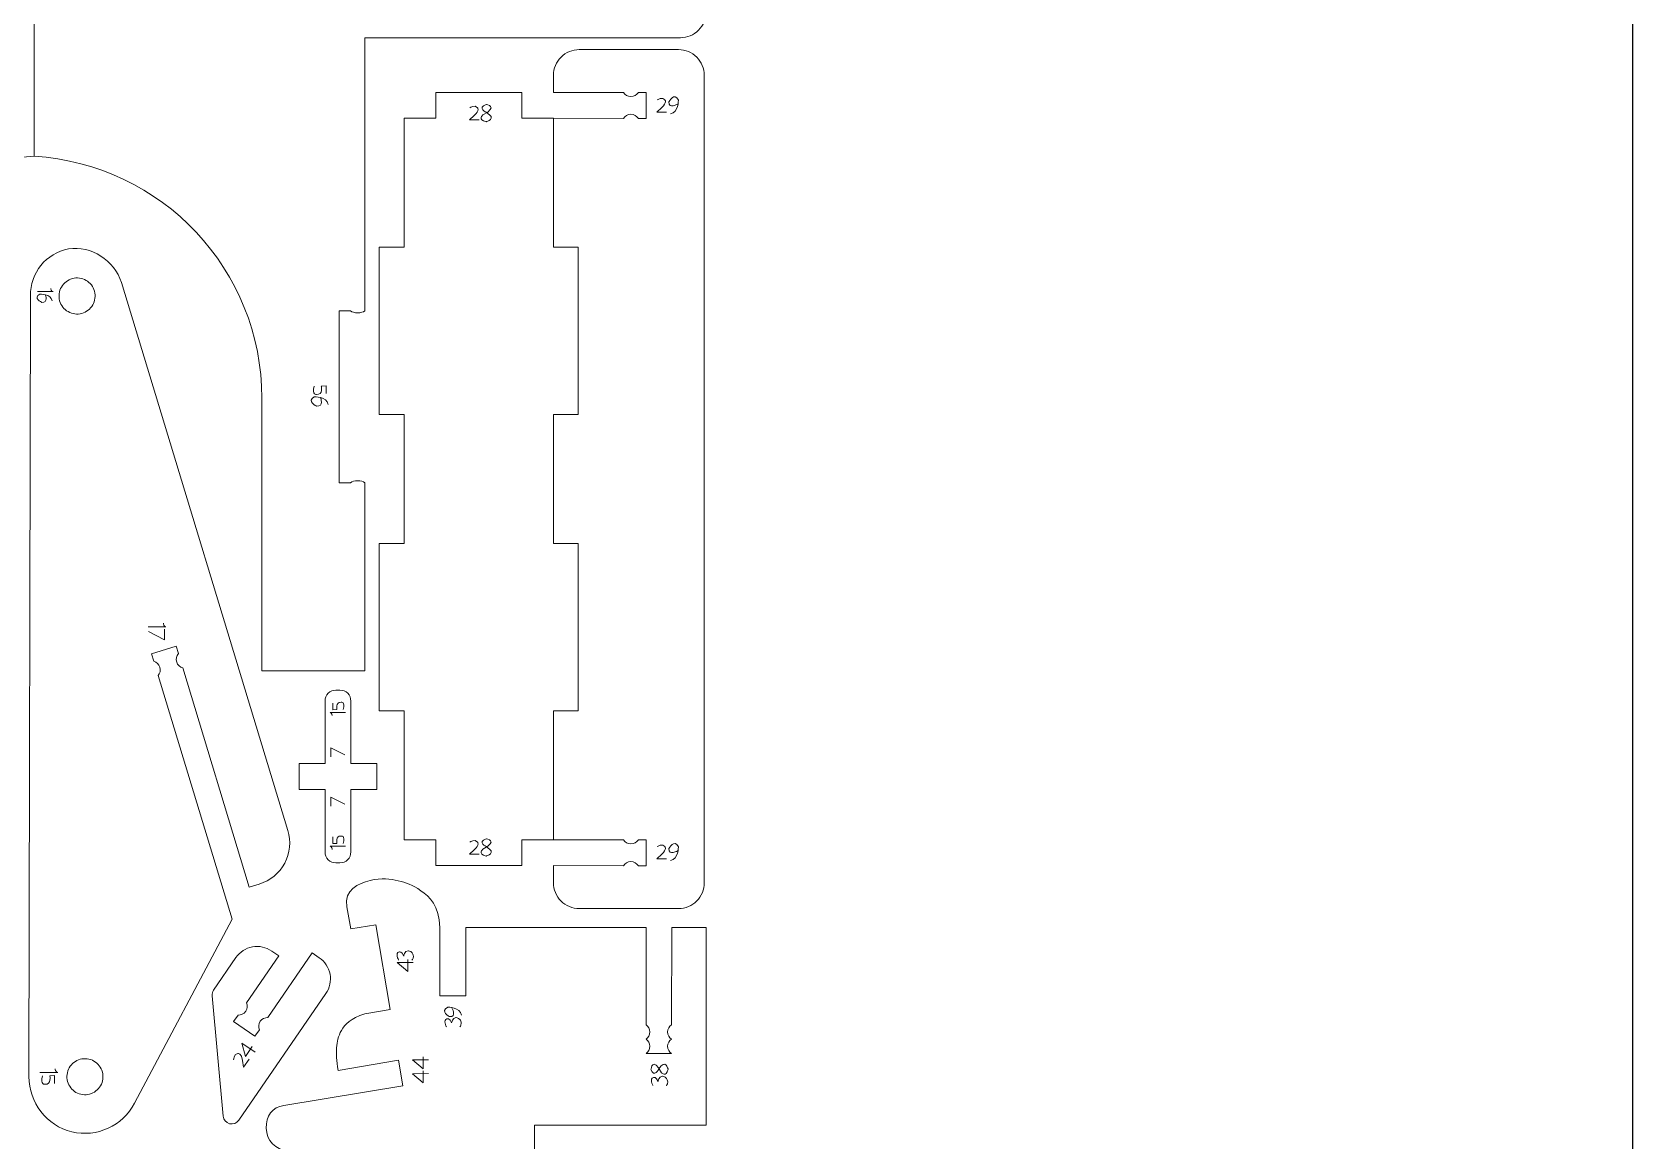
# Model space of a CAD drawing. Header units: centimetres. Extents: x -25 to 25, y -32.5 to 32.5.
# Drawn here: x 6.17 to 25, y 2.21 to 15.24 of the extents above; entities that cross this region are included whole.
import ezdxf

# ---------------------------------------------------------------- set-up
doc = ezdxf.new("R2010")
doc.units = ezdxf.units.CM
doc.header["$MEASUREMENT"] = 0
doc.layers.add('Capa 1', color=7, linetype='Continuous')

msp = doc.modelspace()

# ---------------------------------------------------------------- linework, layer by layer
at = {"layer": 'Capa 1', "color": 254}
msp.add_lwpolyline([(-25, -32.5), (25, -32.5), (25, 32.5), (-25, 32.5), (-25, -32.5)], close=True, dxfattribs=at)
at = {"layer": 'Capa 1', "color": 250, "lineweight": 9}
for points, knots in [([(2.30968, 11.96596), (2.30968, 11.96596), (2.30968, 15.17794), (2.30968, 15.17794), (2.30968, 15.17794), (2.30968, 15.17794), (-1.4002, 15.17794), (-1.4002, 15.17794), (-1.4002, 15.17794), (-1.48051, 15.17788), (-1.55755, 15.20974), (-1.61438, 15.26651), (-1.61438, 15.26651), (-1.67121, 15.32326), (-1.70314, 15.40062), (-1.70319, 15.48095), (-1.70319, 15.48095), (-1.70319, 15.48095), (-1.70319, 18.29805), (-1.70319, 18.29805), (-1.70319, 18.29805), (-1.70322, 18.41443), (-1.63644, 18.5206), (-1.53158, 18.5711), (-1.53158, 18.5711), (-1.53158, 18.5711), (2.24739, 20.38934), (2.24739, 20.38934), (2.24739, 20.38934), (2.28838, 20.40906), (2.33329, 20.4193), (2.37877, 20.4193), (2.37877, 20.4193), (2.37877, 20.4193), (6.1981, 20.4193), (6.1981, 20.4193)], [0, 0, 0, 0, 0.1, 0.1, 0.1, 0.1, 0.2, 0.2, 0.2, 0.2, 0.3, 0.3, 0.3, 0.3, 0.4, 0.4, 0.4, 0.4, 0.5, 0.5, 0.5, 0.5, 0.6, 0.6, 0.6, 0.6, 0.7, 0.7, 0.7, 0.7, 0.8, 0.8, 0.8, 0.8, 1, 1, 1, 1]), ([(10.08652, 11.96596), (10.08652, 11.96596), (10.08652, 15.17794), (10.08652, 15.17794), (10.08652, 15.17794), (10.08652, 15.17794), (13.7964, 15.17794), (13.7964, 15.17794), (13.7964, 15.17794), (13.87671, 15.17788), (13.95375, 15.20974), (14.01058, 15.26651), (14.01058, 15.26651), (14.06741, 15.32326), (14.09934, 15.40062), (14.09939, 15.48095), (14.09939, 15.48095), (14.09939, 15.48095), (14.09939, 18.29805), (14.09939, 18.29805), (14.09939, 18.29805), (14.09942, 18.41443), (14.03264, 18.5206), (13.92778, 18.5711), (13.92778, 18.5711), (13.92778, 18.5711), (10.14881, 20.38934), (10.14881, 20.38934), (10.14881, 20.38934), (10.10782, 20.40906), (10.06291, 20.4193), (10.01743, 20.4193), (10.01743, 20.4193), (10.01743, 20.4193), (6.1981, 20.4193), (6.1981, 20.4193), (6.1981, 20.4193), (6.1981, 20.4193), (6.1981, 13.78394), (6.1981, 13.78394), (6.1981, 13.78394), (7.70282, 13.69111), (8.87538, 12.44644), (8.87454, 10.93888), (8.87454, 10.93888), (8.87454, 10.93888), (8.87454, 7.73401), (8.87454, 7.73401), (8.87454, 7.73401), (8.87454, 7.73401), (10.08652, 7.73401), (10.08652, 7.73401), (10.08652, 7.73401), (10.08652, 7.73401), (10.08652, 9.94601), (10.08652, 9.94601)], [0, 0, 0, 0, 0.06666667, 0.06666667, 0.06666667, 0.06666667, 0.13333333, 0.13333333, 0.13333333, 0.13333333, 0.2, 0.2, 0.2, 0.2, 0.26666667, 0.26666667, 0.26666667, 0.26666667, 0.33333333, 0.33333333, 0.33333333, 0.33333333, 0.4, 0.4, 0.4, 0.4, 0.46666667, 0.46666667, 0.46666667, 0.46666667, 0.53333333, 0.53333333, 0.53333333, 0.53333333, 0.6, 0.6, 0.6, 0.6, 0.66666667, 0.66666667, 0.66666667, 0.66666667, 0.73333333, 0.73333333, 0.73333333, 0.73333333, 0.8, 0.8, 0.8, 0.8, 0.86666667, 0.86666667, 0.86666667, 0.86666667, 1, 1, 1, 1]), ([(13.12601, 5.44233), (13.12601, 5.44233), (12.30415, 5.4437), (12.30415, 5.4437), (12.30415, 5.4437), (12.30415, 5.4437), (12.30415, 5.24171), (12.30415, 5.24171), (12.30415, 5.24171), (12.3042, 5.1613), (12.33619, 5.0842), (12.39309, 5.02737), (12.39309, 5.02737), (12.44997, 4.97054), (12.52673, 4.93867), (12.60714, 4.93872), (12.60714, 4.93872), (12.60714, 4.93872), (13.77492, 4.93872), (13.77492, 4.93872), (13.77492, 4.93872), (13.85533, 4.93874), (13.93243, 4.97075), (13.98926, 5.02763), (13.98926, 5.02763), (14.04606, 5.08454), (14.07796, 5.1613), (14.07791, 5.24171), (14.07791, 5.24171), (14.07791, 5.24171), (14.07791, 14.73554), (14.07791, 14.73554), (14.07791, 14.73554), (14.07786, 14.81594), (14.04587, 14.89304), (13.98897, 14.94987), (13.98897, 14.94987), (13.93209, 15.0067), (13.85533, 15.03858), (13.77492, 15.03852), (13.77492, 15.03852), (13.77492, 15.03852), (12.60714, 15.03852), (12.60714, 15.03852), (12.60714, 15.03852), (12.52673, 15.03847), (12.44963, 15.00649), (12.39283, 14.94961), (12.39283, 14.94961), (12.336, 14.8927), (12.3041, 14.81594), (12.30415, 14.73554), (12.30415, 14.73554), (12.30415, 14.73554), (12.30415, 14.53354), (12.30415, 14.53354), (12.30415, 14.53354), (12.30415, 14.53354), (13.12601, 14.53354), (13.12601, 14.53354)], [0, 0, 0, 0, 0.0625, 0.0625, 0.0625, 0.0625, 0.125, 0.125, 0.125, 0.125, 0.1875, 0.1875, 0.1875, 0.1875, 0.25, 0.25, 0.25, 0.25, 0.3125, 0.3125, 0.3125, 0.3125, 0.375, 0.375, 0.375, 0.375, 0.4375, 0.4375, 0.4375, 0.4375, 0.5, 0.5, 0.5, 0.5, 0.5625, 0.5625, 0.5625, 0.5625, 0.625, 0.625, 0.625, 0.625, 0.6875, 0.6875, 0.6875, 0.6875, 0.75, 0.75, 0.75, 0.75, 0.8125, 0.8125, 0.8125, 0.8125, 0.875, 0.875, 0.875, 0.875, 1, 1, 1, 1]), ([(11.93021, 5.74669), (11.93021, 5.74669), (12.30415, 5.74669), (12.30415, 5.74669), (12.30415, 5.74669), (12.30415, 5.74669), (12.30415, 7.26168), (12.30415, 7.26168), (12.30415, 7.26168), (12.30415, 7.26168), (12.59498, 7.26168), (12.59498, 7.26168), (12.59498, 7.26168), (12.59498, 7.26168), (12.59498, 9.23112), (12.59498, 9.23112), (12.59498, 9.23112), (12.59498, 9.23112), (12.30415, 9.23115), (12.30415, 9.23115), (12.30415, 9.23115), (12.30415, 9.23115), (12.30415, 10.74612), (12.30415, 10.74612), (12.30415, 10.74612), (12.30415, 10.74612), (12.59498, 10.74612), (12.59498, 10.74612), (12.59498, 10.74612), (12.59498, 10.74612), (12.59498, 12.71556), (12.59498, 12.71556), (12.59498, 12.71556), (12.59498, 12.71556), (12.30415, 12.71556), (12.30415, 12.71556), (12.30415, 12.71556), (12.30415, 12.71556), (12.30415, 14.23056), (12.30415, 14.23056), (12.30415, 14.23056), (12.30415, 14.23056), (11.93021, 14.23056), (11.93021, 14.23056), (11.93021, 14.23056), (11.93021, 14.23056), (11.93021, 14.53354), (11.93021, 14.53354), (11.93021, 14.53354), (11.93021, 14.53354), (10.92025, 14.53354), (10.92025, 14.53354), (10.92025, 14.53354), (10.92025, 14.53354), (10.92025, 14.23056), (10.92025, 14.23056), (10.92025, 14.23056), (10.92025, 14.23056), (10.54631, 14.23056), (10.54631, 14.23056), (10.54631, 14.23056), (10.54631, 14.23056), (10.54631, 12.71556), (10.54631, 12.71556), (10.54631, 12.71556), (10.54631, 12.71556), (10.25548, 12.71556), (10.25548, 12.71556), (10.25548, 12.71556), (10.25548, 12.71556), (10.25548, 10.74612), (10.25548, 10.74612), (10.25548, 10.74612), (10.25548, 10.74612), (10.54631, 10.74609), (10.54631, 10.74609), (10.54631, 10.74609), (10.54631, 10.74609), (10.54631, 9.23112), (10.54631, 9.23112), (10.54631, 9.23112), (10.54631, 9.23112), (10.25548, 9.23112), (10.25548, 9.23112), (10.25548, 9.23112), (10.25548, 9.23112), (10.25548, 7.26168), (10.25548, 7.26168), (10.25548, 7.26168), (10.25548, 7.26168), (10.54631, 7.26168), (10.54631, 7.26168), (10.54631, 7.26168), (10.54631, 7.26168), (10.54631, 5.74669), (10.54631, 5.74669), (10.54631, 5.74669), (10.54631, 5.74669), (10.92025, 5.74669), (10.92025, 5.74669), (10.92025, 5.74669), (10.92025, 5.74669), (10.92025, 5.4437), (10.92025, 5.4437), (10.92025, 5.4437), (10.92025, 5.4437), (11.93021, 5.4437), (11.93021, 5.4437), (11.93021, 5.4437), (11.93021, 5.4437), (11.93021, 5.74669), (11.93021, 5.74669)], [0, 0, 0, 0, 0.03448276, 0.03448276, 0.03448276, 0.03448276, 0.06896552, 0.06896552, 0.06896552, 0.06896552, 0.10344828, 0.10344828, 0.10344828, 0.10344828, 0.13793103, 0.13793103, 0.13793103, 0.13793103, 0.17241379, 0.17241379, 0.17241379, 0.17241379, 0.20689655, 0.20689655, 0.20689655, 0.20689655, 0.24137931, 0.24137931, 0.24137931, 0.24137931, 0.27586207, 0.27586207, 0.27586207, 0.27586207, 0.31034483, 0.31034483, 0.31034483, 0.31034483, 0.34482759, 0.34482759, 0.34482759, 0.34482759, 0.37931034, 0.37931034, 0.37931034, 0.37931034, 0.4137931, 0.4137931, 0.4137931, 0.4137931, 0.44827586, 0.44827586, 0.44827586, 0.44827586, 0.48275862, 0.48275862, 0.48275862, 0.48275862, 0.51724138, 0.51724138, 0.51724138, 0.51724138, 0.55172414, 0.55172414, 0.55172414, 0.55172414, 0.5862069, 0.5862069, 0.5862069, 0.5862069, 0.62068966, 0.62068966, 0.62068966, 0.62068966, 0.65517241, 0.65517241, 0.65517241, 0.65517241, 0.68965517, 0.68965517, 0.68965517, 0.68965517, 0.72413793, 0.72413793, 0.72413793, 0.72413793, 0.75862069, 0.75862069, 0.75862069, 0.75862069, 0.79310345, 0.79310345, 0.79310345, 0.79310345, 0.82758621, 0.82758621, 0.82758621, 0.82758621, 0.86206897, 0.86206897, 0.86206897, 0.86206897, 0.89655172, 0.89655172, 0.89655172, 0.89655172, 0.93103448, 0.93103448, 0.93103448, 0.93103448, 1, 1, 1, 1]), ([(13.30227, 14.53354), (13.28366, 14.50455), (13.25114, 14.48534), (13.21414, 14.48534), (13.21414, 14.48534), (13.17714, 14.48534), (13.14462, 14.50455), (13.12602, 14.53354)], [0, 0, 0, 0, 0.33333333, 0.33333333, 0.33333333, 0.33333333, 1, 1, 1, 1]), ([(13.30228, 14.22918), (13.30228, 14.22918), (13.3948, 14.22907), (13.3948, 14.22907), (13.3948, 14.22907), (13.3948, 14.22907), (13.3948, 14.53354), (13.3948, 14.53354), (13.3948, 14.53354), (13.3948, 14.53354), (13.30226, 14.53354), (13.30226, 14.53354)], [0, 0, 0, 0, 0.25, 0.25, 0.25, 0.25, 0.5, 0.5, 0.5, 0.5, 1, 1, 1, 1]), ([(13.30227, 14.22918), (13.28366, 14.25817), (13.25114, 14.27738), (13.21414, 14.27738), (13.21414, 14.27738), (13.17714, 14.27738), (13.14462, 14.25817), (13.12602, 14.22918)], [0, 0, 0, 0, 0.33333333, 0.33333333, 0.33333333, 0.33333333, 1, 1, 1, 1]), ([(6.1981, 13.78394), (4.69338, 13.69111), (3.52082, 12.44644), (3.52166, 10.93888), (3.52166, 10.93888), (3.52166, 10.93888), (3.52166, 7.73401), (3.52166, 7.73401), (3.52166, 7.73401), (3.52166, 7.73401), (2.30968, 7.73401), (2.30968, 7.73401), (2.30968, 7.73401), (2.30968, 7.73401), (2.30968, 9.94601), (2.30968, 9.94601)], [0, 0, 0, 0, 0.2, 0.2, 0.2, 0.2, 0.4, 0.4, 0.4, 0.4, 0.6, 0.6, 0.6, 0.6, 1, 1, 1, 1]), ([(7.65437, 7.67749), (7.65437, 7.67749), (8.52389, 4.81393), (8.52389, 4.81393), (8.52389, 4.81393), (8.52389, 4.81393), (7.37719, 2.65196), (7.37719, 2.65196), (7.37719, 2.65196), (7.23817, 2.38301), (6.93368, 2.24349), (6.63919, 2.3138), (6.63919, 2.3138), (6.34471, 2.38413), (6.13613, 2.66009), (6.13362, 2.96283), (6.13362, 2.96283), (6.13362, 2.96283), (6.15442, 12.14225), (6.15442, 12.14225), (6.15442, 12.14225), (6.14648, 12.41172), (6.33696, 12.64644), (6.60226, 12.69416), (6.60226, 12.69416), (6.8676, 12.74189), (7.13794, 12.55522), (7.22441, 12.29988), (7.22441, 12.29988), (7.22441, 12.29988), (9.18082, 5.85685), (9.18082, 5.85685), (9.18082, 5.85685), (9.2198, 5.72873), (9.20631, 5.59036), (9.14329, 5.47219), (9.14329, 5.47219), (9.08027, 5.35402), (8.97226, 5.26555), (8.84414, 5.22655), (8.84414, 5.22655), (8.84414, 5.22655), (8.72328, 5.18986), (8.72328, 5.18986), (8.72328, 5.18986), (8.72328, 5.18986), (7.94514, 7.76742), (7.94514, 7.76742)], [0, 0, 0, 0, 0.07692308, 0.07692308, 0.07692308, 0.07692308, 0.15384615, 0.15384615, 0.15384615, 0.15384615, 0.23076923, 0.23076923, 0.23076923, 0.23076923, 0.30769231, 0.30769231, 0.30769231, 0.30769231, 0.38461538, 0.38461538, 0.38461538, 0.38461538, 0.46153846, 0.46153846, 0.46153846, 0.46153846, 0.53846154, 0.53846154, 0.53846154, 0.53846154, 0.61538462, 0.61538462, 0.61538462, 0.61538462, 0.69230769, 0.69230769, 0.69230769, 0.69230769, 0.76923077, 0.76923077, 0.76923077, 0.76923077, 0.84615385, 0.84615385, 0.84615385, 0.84615385, 1, 1, 1, 1]), ([(6.62589, 12.33933), (6.67845, 12.35931), (6.73679, 12.35763), (6.7881, 12.3346), (6.7881, 12.3346), (6.83939, 12.31158), (6.87953, 12.26888), (6.89953, 12.21633), (6.89953, 12.21633), (6.91952, 12.16378), (6.91782, 12.10544), (6.8948, 12.05414), (6.8948, 12.05414), (6.87178, 12.00283), (6.82908, 11.96269), (6.77652, 11.94269), (6.77652, 11.94269), (6.72397, 11.9227), (6.66564, 11.9244), (6.61434, 11.94742), (6.61434, 11.94742), (6.56304, 11.97043), (6.52288, 12.01314), (6.5029, 12.06569), (6.5029, 12.06569), (6.48289, 12.11824), (6.4846, 12.17658), (6.50761, 12.22789), (6.50761, 12.22789), (6.53064, 12.27918), (6.57335, 12.31932), (6.62589, 12.33933)], [0, 0, 0, 0, 0.11111111, 0.11111111, 0.11111111, 0.11111111, 0.22222222, 0.22222222, 0.22222222, 0.22222222, 0.33333333, 0.33333333, 0.33333333, 0.33333333, 0.44444444, 0.44444444, 0.44444444, 0.44444444, 0.55555556, 0.55555556, 0.55555556, 0.55555556, 0.66666667, 0.66666667, 0.66666667, 0.66666667, 0.77777778, 0.77777778, 0.77777778, 0.77777778, 1, 1, 1, 1]), ([(9.91639, 9.94601), (9.91639, 9.94601), (9.78354, 9.946), (9.78354, 9.946), (9.78354, 9.946), (9.78354, 9.946), (9.78354, 11.96596), (9.78354, 11.96596), (9.78354, 11.96596), (9.78354, 11.96596), (9.91639, 11.96596), (9.91639, 11.96596)], [0, 0, 0, 0, 0.25, 0.25, 0.25, 0.25, 0.5, 0.5, 0.5, 0.5, 1, 1, 1, 1]), ([(9.91639, 11.96596), (9.93435, 11.95197), (9.96574, 11.9427), (10.00146, 11.9427), (10.00146, 11.9427), (10.03717, 11.9427), (10.06856, 11.95197), (10.08652, 11.96596)], [0, 0, 0, 0, 0.33333333, 0.33333333, 0.33333333, 0.33333333, 1, 1, 1, 1]), ([(9.91639, 9.94601), (9.93435, 9.96), (9.96574, 9.96927), (10.00146, 9.96927), (10.00146, 9.96927), (10.03717, 9.96927), (10.06856, 9.96), (10.08652, 9.94601)], [0, 0, 0, 0, 0.33333333, 0.33333333, 0.33333333, 0.33333333, 1, 1, 1, 1]), ([(7.89305, 7.93581), (7.89305, 7.93581), (7.86582, 8.02423), (7.86582, 8.02423), (7.86582, 8.02423), (7.86582, 8.02423), (7.57495, 7.93426), (7.57495, 7.93426), (7.57495, 7.93426), (7.57495, 7.93426), (7.60229, 7.84586), (7.60229, 7.84586)], [0, 0, 0, 0, 0.25, 0.25, 0.25, 0.25, 0.5, 0.5, 0.5, 0.5, 1, 1, 1, 1]), ([(7.89306, 7.9358), (7.87086, 7.90946), (7.86212, 7.87271), (7.87305, 7.83736), (7.87305, 7.83736), (7.88398, 7.80202), (7.91195, 7.77663), (7.94514, 7.76742)], [0, 0, 0, 0, 0.33333333, 0.33333333, 0.33333333, 0.33333333, 1, 1, 1, 1]), ([(7.60229, 7.84587), (7.63548, 7.83665), (7.66344, 7.81126), (7.67438, 7.77591), (7.67438, 7.77591), (7.68531, 7.74057), (7.67657, 7.70382), (7.65437, 7.67749)], [0, 0, 0, 0, 0.33333333, 0.33333333, 0.33333333, 0.33333333, 1, 1, 1, 1]), ([(9.92136, 5.60391), (9.92136, 5.60391), (9.92136, 6.3395), (9.92136, 6.3395), (9.92136, 6.3395), (9.92136, 6.3395), (10.22519, 6.3395), (10.22519, 6.3395), (10.22519, 6.3395), (10.22519, 6.3395), (10.22519, 6.64333), (10.22519, 6.64333), (10.22519, 6.64333), (10.22519, 6.64333), (9.92136, 6.64333), (9.92136, 6.64333), (9.92136, 6.64333), (9.92136, 6.64333), (9.92136, 7.37891), (9.92136, 7.37891), (9.92136, 7.37891), (9.92133, 7.41287), (9.90783, 7.44542), (9.88381, 7.4694), (9.88381, 7.4694), (9.85979, 7.4934), (9.82738, 7.50686), (9.79343, 7.50684), (9.79343, 7.50684), (9.79343, 7.50684), (9.74545, 7.50684), (9.74545, 7.50684), (9.74545, 7.50684), (9.71151, 7.50682), (9.67895, 7.49331), (9.65496, 7.46929), (9.65496, 7.46929), (9.63097, 7.44527), (9.6175, 7.41287), (9.61753, 7.37891), (9.61753, 7.37891), (9.61753, 7.37891), (9.61753, 6.64333), (9.61753, 6.64333), (9.61753, 6.64333), (9.61753, 6.64333), (9.31369, 6.64333), (9.31369, 6.64333), (9.31369, 6.64333), (9.31369, 6.64333), (9.31369, 6.3395), (9.31369, 6.3395), (9.31369, 6.3395), (9.31369, 6.3395), (9.61753, 6.3395), (9.61753, 6.3395), (9.61753, 6.3395), (9.61753, 6.3395), (9.61753, 5.60391), (9.61753, 5.60391), (9.61753, 5.60391), (9.61755, 5.56996), (9.63106, 5.53741), (9.65507, 5.51342), (9.65507, 5.51342), (9.6791, 5.48943), (9.71151, 5.47596), (9.74545, 5.47598), (9.74545, 5.47598), (9.74545, 5.47598), (9.79343, 5.47598), (9.79343, 5.47598), (9.79343, 5.47598), (9.82738, 5.47601), (9.85993, 5.48951), (9.88392, 5.51353), (9.88392, 5.51353), (9.90791, 5.53755), (9.92138, 5.56996), (9.92136, 5.60391)], [0, 0, 0, 0, 0.04761905, 0.04761905, 0.04761905, 0.04761905, 0.0952381, 0.0952381, 0.0952381, 0.0952381, 0.14285714, 0.14285714, 0.14285714, 0.14285714, 0.19047619, 0.19047619, 0.19047619, 0.19047619, 0.23809524, 0.23809524, 0.23809524, 0.23809524, 0.28571429, 0.28571429, 0.28571429, 0.28571429, 0.33333333, 0.33333333, 0.33333333, 0.33333333, 0.38095238, 0.38095238, 0.38095238, 0.38095238, 0.42857143, 0.42857143, 0.42857143, 0.42857143, 0.47619048, 0.47619048, 0.47619048, 0.47619048, 0.52380952, 0.52380952, 0.52380952, 0.52380952, 0.57142857, 0.57142857, 0.57142857, 0.57142857, 0.61904762, 0.61904762, 0.61904762, 0.61904762, 0.66666667, 0.66666667, 0.66666667, 0.66666667, 0.71428571, 0.71428571, 0.71428571, 0.71428571, 0.76190476, 0.76190476, 0.76190476, 0.76190476, 0.80952381, 0.80952381, 0.80952381, 0.80952381, 0.85714286, 0.85714286, 0.85714286, 0.85714286, 0.9047619, 0.9047619, 0.9047619, 0.9047619, 1, 1, 1, 1]), ([(13.30227, 5.74669), (13.28366, 5.7177), (13.25114, 5.69849), (13.21414, 5.69849), (13.21414, 5.69849), (13.17714, 5.69849), (13.14462, 5.7177), (13.12602, 5.74669)], [0, 0, 0, 0, 0.33333333, 0.33333333, 0.33333333, 0.33333333, 1, 1, 1, 1]), ([(13.30228, 5.44233), (13.30228, 5.44233), (13.3948, 5.44222), (13.3948, 5.44222), (13.3948, 5.44222), (13.3948, 5.44222), (13.3948, 5.74669), (13.3948, 5.74669), (13.3948, 5.74669), (13.3948, 5.74669), (13.30226, 5.74669), (13.30226, 5.74669)], [0, 0, 0, 0, 0.25, 0.25, 0.25, 0.25, 0.5, 0.5, 0.5, 0.5, 1, 1, 1, 1]), ([(13.30227, 5.44233), (13.28366, 5.47132), (13.25114, 5.49053), (13.21414, 5.49053), (13.21414, 5.49053), (13.17714, 5.49053), (13.14462, 5.47132), (13.12602, 5.44233)], [0, 0, 0, 0, 0.33333333, 0.33333333, 0.33333333, 0.33333333, 1, 1, 1, 1]), ([(10.62783, 2.09186), (10.62783, 2.09186), (9.1779, 2.09049), (9.1779, 2.09049), (9.1779, 2.09049), (9.03789, 2.09968), (8.92833, 2.21475), (8.92597, 2.35503), (8.92597, 2.35503), (8.9236, 2.49534), (8.9943, 2.6082), (9.13392, 2.62212), (9.13392, 2.62212), (9.13392, 2.62212), (10.53329, 2.85531), (10.53329, 2.85531), (10.53329, 2.85531), (10.53329, 2.85531), (10.48295, 3.15504), (10.48295, 3.15504), (10.48295, 3.15504), (10.48295, 3.15504), (9.77151, 3.03556), (9.77151, 3.03556), (9.77151, 3.03556), (9.77151, 3.03556), (9.76495, 3.07747), (9.76495, 3.07747), (9.76495, 3.07747), (9.76495, 3.07747), (9.75975, 3.11623), (9.75975, 3.11623), (9.75975, 3.11623), (9.75975, 3.11623), (9.75584, 3.15218), (9.75584, 3.15218), (9.75584, 3.15218), (9.75584, 3.15218), (9.75313, 3.18566), (9.75313, 3.18566), (9.75313, 3.18566), (9.75313, 3.18566), (9.75155, 3.21704), (9.75155, 3.21704), (9.75155, 3.21704), (9.75155, 3.21704), (9.751, 3.24663), (9.751, 3.24663), (9.751, 3.24663), (9.751, 3.24663), (9.75145, 3.27481), (9.75145, 3.27481), (9.75145, 3.27481), (9.75145, 3.27481), (9.75282, 3.30194), (9.75282, 3.30194), (9.75282, 3.30194), (9.75282, 3.30194), (9.75502, 3.32828), (9.75502, 3.32828), (9.75502, 3.32828), (9.75502, 3.32828), (9.75828, 3.35406), (9.75828, 3.35406), (9.75828, 3.35406), (9.75828, 3.35406), (9.76277, 3.37943), (9.76277, 3.37943), (9.76277, 3.37943), (9.76277, 3.37943), (9.7687, 3.40456), (9.7687, 3.40456), (9.7687, 3.40456), (9.7687, 3.40456), (9.77629, 3.42959), (9.77629, 3.42959), (9.77629, 3.42959), (9.77629, 3.42959), (9.78577, 3.45467), (9.78577, 3.45467), (9.78577, 3.45467), (9.78577, 3.45467), (9.79733, 3.47998), (9.79733, 3.47998), (9.79733, 3.47998), (9.79733, 3.47998), (9.81114, 3.50566), (9.81114, 3.50566), (9.81114, 3.50566), (9.81114, 3.50566), (9.8276, 3.53182), (9.8276, 3.53182), (9.8276, 3.53182), (9.8276, 3.53182), (9.8474, 3.55816), (9.8474, 3.55816), (9.8474, 3.55816), (9.8474, 3.55816), (9.87141, 3.58439), (9.87141, 3.58439), (9.87141, 3.58439), (9.87141, 3.58439), (9.90053, 3.61018), (9.90053, 3.61018), (9.90053, 3.61018), (9.90053, 3.61018), (9.93558, 3.63515), (9.93558, 3.63515), (9.93558, 3.63515), (9.93558, 3.63515), (9.97744, 3.65905), (9.97744, 3.65905), (9.97744, 3.65905), (9.97744, 3.65905), (10.02697, 3.68147), (10.02697, 3.68147), (10.02697, 3.68147), (10.02697, 3.68147), (10.08503, 3.70214), (10.08503, 3.70214), (10.08503, 3.70214), (10.08503, 3.70214), (10.3839, 3.75193), (10.3839, 3.75193), (10.3839, 3.75193), (10.3839, 3.75193), (10.21654, 4.74834), (10.21654, 4.74834), (10.21654, 4.74834), (10.21654, 4.74834), (9.91901, 4.69837), (9.91901, 4.69837), (9.91901, 4.69837), (9.91901, 4.69837), (9.87558, 4.95897), (9.87558, 4.95897), (9.87558, 4.95897), (9.87558, 4.95897), (9.87085, 5.02777), (9.87085, 5.02777), (9.87085, 5.02777), (9.87085, 5.02777), (9.88283, 5.08633), (9.88283, 5.08633), (9.88283, 5.08633), (9.88283, 5.08633), (9.90867, 5.13546), (9.90867, 5.13546), (9.90867, 5.13546), (9.90867, 5.13546), (9.94556, 5.17601), (9.94556, 5.17601), (9.94556, 5.17601), (9.94556, 5.17601), (9.99065, 5.20878), (9.99065, 5.20878), (9.99065, 5.20878), (9.99065, 5.20878), (10.0411, 5.2346), (10.0411, 5.2346), (10.0411, 5.2346), (10.0411, 5.2346), (10.09406, 5.25432), (10.09406, 5.25432), (10.09406, 5.25432), (10.09406, 5.25432), (10.14666, 5.26873), (10.14666, 5.26873), (10.14666, 5.26873), (10.14666, 5.26873), (10.19664, 5.27861), (10.19664, 5.27861), (10.19664, 5.27861), (10.19664, 5.27861), (10.24364, 5.28454), (10.24364, 5.28454), (10.24364, 5.28454), (10.24364, 5.28454), (10.28799, 5.28698), (10.28799, 5.28698), (10.28799, 5.28698), (10.28799, 5.28698), (10.32988, 5.28646), (10.32988, 5.28646), (10.32988, 5.28646), (10.32988, 5.28646), (10.36958, 5.28347), (10.36958, 5.28347), (10.36958, 5.28347), (10.36958, 5.28347), (10.40735, 5.27848), (10.40735, 5.27848), (10.40735, 5.27848), (10.40735, 5.27848), (10.44343, 5.27202), (10.44343, 5.27202), (10.44343, 5.27202), (10.44343, 5.27202), (10.47804, 5.26456), (10.47804, 5.26456), (10.47804, 5.26456), (10.47804, 5.26456), (10.51147, 5.25647), (10.51147, 5.25647), (10.51147, 5.25647), (10.51147, 5.25647), (10.54408, 5.24744), (10.54408, 5.24744), (10.54408, 5.24744), (10.54408, 5.24744), (10.5763, 5.23704), (10.5763, 5.23704), (10.5763, 5.23704), (10.5763, 5.23704), (10.6085, 5.22483), (10.6085, 5.22483), (10.6085, 5.22483), (10.6085, 5.22483), (10.64106, 5.21033), (10.64106, 5.21033), (10.64106, 5.21033), (10.64106, 5.21033), (10.67444, 5.19313), (10.67444, 5.19313), (10.67444, 5.19313), (10.67444, 5.19313), (10.70899, 5.17278), (10.70899, 5.17278), (10.70899, 5.17278), (10.70899, 5.17278), (10.7451, 5.1488), (10.7451, 5.1488), (10.7451, 5.1488), (10.7451, 5.1488), (10.78289, 5.12068), (10.78289, 5.12068), (10.78289, 5.12068), (10.78289, 5.12068), (10.82102, 5.08738), (10.82102, 5.08738), (10.82102, 5.08738), (10.82102, 5.08738), (10.85797, 5.04778), (10.85797, 5.04778), (10.85797, 5.04778), (10.85797, 5.04778), (10.89208, 5.0008), (10.89208, 5.0008), (10.89208, 5.0008), (10.89208, 5.0008), (10.92178, 4.94529), (10.92178, 4.94529), (10.92178, 4.94529), (10.92178, 4.94529), (10.94549, 4.88014), (10.94549, 4.88014), (10.94549, 4.88014), (10.94549, 4.88014), (10.96156, 4.80422), (10.96156, 4.80422), (10.96156, 4.80422), (10.96156, 4.80422), (10.96847, 4.71643), (10.96847, 4.71643), (10.96847, 4.71643), (10.96847, 4.71643), (10.96847, 3.91106), (10.96847, 3.91106), (10.96847, 3.91106), (10.96847, 3.91106), (11.27275, 3.91106), (11.27275, 3.91106), (11.27275, 3.91106), (11.27275, 3.91106), (11.27146, 4.71643), (11.27146, 4.71643), (11.27146, 4.71643), (11.27146, 4.71643), (13.39243, 4.71643), (13.39243, 4.71643), (13.39243, 4.71643), (13.39243, 4.71643), (13.39243, 3.5719), (13.39243, 3.5719)], [0, 0, 0, 0, 0.01388889, 0.01388889, 0.01388889, 0.01388889, 0.02777778, 0.02777778, 0.02777778, 0.02777778, 0.04166667, 0.04166667, 0.04166667, 0.04166667, 0.05555556, 0.05555556, 0.05555556, 0.05555556, 0.06944444, 0.06944444, 0.06944444, 0.06944444, 0.08333333, 0.08333333, 0.08333333, 0.08333333, 0.09722222, 0.09722222, 0.09722222, 0.09722222, 0.11111111, 0.11111111, 0.11111111, 0.11111111, 0.125, 0.125, 0.125, 0.125, 0.13888889, 0.13888889, 0.13888889, 0.13888889, 0.15277778, 0.15277778, 0.15277778, 0.15277778, 0.16666667, 0.16666667, 0.16666667, 0.16666667, 0.18055556, 0.18055556, 0.18055556, 0.18055556, 0.19444444, 0.19444444, 0.19444444, 0.19444444, 0.20833333, 0.20833333, 0.20833333, 0.20833333, 0.22222222, 0.22222222, 0.22222222, 0.22222222, 0.23611111, 0.23611111, 0.23611111, 0.23611111, 0.25, 0.25, 0.25, 0.25, 0.26388889, 0.26388889, 0.26388889, 0.26388889, 0.27777778, 0.27777778, 0.27777778, 0.27777778, 0.29166667, 0.29166667, 0.29166667, 0.29166667, 0.30555556, 0.30555556, 0.30555556, 0.30555556, 0.31944444, 0.31944444, 0.31944444, 0.31944444, 0.33333333, 0.33333333, 0.33333333, 0.33333333, 0.34722222, 0.34722222, 0.34722222, 0.34722222, 0.36111111, 0.36111111, 0.36111111, 0.36111111, 0.375, 0.375, 0.375, 0.375, 0.38888889, 0.38888889, 0.38888889, 0.38888889, 0.40277778, 0.40277778, 0.40277778, 0.40277778, 0.41666667, 0.41666667, 0.41666667, 0.41666667, 0.43055556, 0.43055556, 0.43055556, 0.43055556, 0.44444444, 0.44444444, 0.44444444, 0.44444444, 0.45833333, 0.45833333, 0.45833333, 0.45833333, 0.47222222, 0.47222222, 0.47222222, 0.47222222, 0.48611111, 0.48611111, 0.48611111, 0.48611111, 0.5, 0.5, 0.5, 0.5, 0.51388889, 0.51388889, 0.51388889, 0.51388889, 0.52777778, 0.52777778, 0.52777778, 0.52777778, 0.54166667, 0.54166667, 0.54166667, 0.54166667, 0.55555556, 0.55555556, 0.55555556, 0.55555556, 0.56944444, 0.56944444, 0.56944444, 0.56944444, 0.58333333, 0.58333333, 0.58333333, 0.58333333, 0.59722222, 0.59722222, 0.59722222, 0.59722222, 0.61111111, 0.61111111, 0.61111111, 0.61111111, 0.625, 0.625, 0.625, 0.625, 0.63888889, 0.63888889, 0.63888889, 0.63888889, 0.65277778, 0.65277778, 0.65277778, 0.65277778, 0.66666667, 0.66666667, 0.66666667, 0.66666667, 0.68055556, 0.68055556, 0.68055556, 0.68055556, 0.69444444, 0.69444444, 0.69444444, 0.69444444, 0.70833333, 0.70833333, 0.70833333, 0.70833333, 0.72222222, 0.72222222, 0.72222222, 0.72222222, 0.73611111, 0.73611111, 0.73611111, 0.73611111, 0.75, 0.75, 0.75, 0.75, 0.76388889, 0.76388889, 0.76388889, 0.76388889, 0.77777778, 0.77777778, 0.77777778, 0.77777778, 0.79166667, 0.79166667, 0.79166667, 0.79166667, 0.80555556, 0.80555556, 0.80555556, 0.80555556, 0.81944444, 0.81944444, 0.81944444, 0.81944444, 0.83333333, 0.83333333, 0.83333333, 0.83333333, 0.84722222, 0.84722222, 0.84722222, 0.84722222, 0.86111111, 0.86111111, 0.86111111, 0.86111111, 0.875, 0.875, 0.875, 0.875, 0.88888889, 0.88888889, 0.88888889, 0.88888889, 0.90277778, 0.90277778, 0.90277778, 0.90277778, 0.91666667, 0.91666667, 0.91666667, 0.91666667, 0.93055556, 0.93055556, 0.93055556, 0.93055556, 0.94444444, 0.94444444, 0.94444444, 0.94444444, 0.95833333, 0.95833333, 0.95833333, 0.95833333, 0.97222222, 0.97222222, 0.97222222, 0.97222222, 1, 1, 1, 1]), ([(13.69244, 3.57206), (13.69244, 3.57206), (13.69541, 4.71643), (13.69541, 4.71643), (13.69541, 4.71643), (13.69541, 4.71643), (14.0994, 4.71643), (14.0994, 4.71643), (14.0994, 4.71643), (14.0994, 4.71643), (14.0994, 2.39347), (14.0994, 2.39347), (14.0994, 2.39347), (14.0994, 2.39347), (12.07945, 2.39347), (12.07945, 2.39347), (12.07945, 2.39347), (12.07945, 2.39347), (12.07945, -2.3565), (12.07945, -2.3565), (12.07945, -2.3565), (12.07945, -2.3565), (11.37945, -2.3565), (11.37945, -2.3565), (11.37945, -2.3565), (11.37945, -2.3565), (11.37945, -4.5565), (11.37945, -4.5565), (11.37945, -4.5565), (11.37945, -4.5565), (12.07945, -4.5565), (12.07945, -4.5565), (12.07945, -4.5565), (12.07945, -4.5565), (12.07945, -5.48637), (12.07945, -5.48637)], [0, 0, 0, 0, 0.1, 0.1, 0.1, 0.1, 0.2, 0.2, 0.2, 0.2, 0.3, 0.3, 0.3, 0.3, 0.4, 0.4, 0.4, 0.4, 0.5, 0.5, 0.5, 0.5, 0.6, 0.6, 0.6, 0.6, 0.7, 0.7, 0.7, 0.7, 0.8, 0.8, 0.8, 0.8, 1, 1, 1, 1]), ([(8.94524, 3.65798), (8.94524, 3.65798), (9.46654, 4.41829), (9.46654, 4.41829), (9.46654, 4.41829), (9.46654, 4.41829), (9.54975, 4.36106), (9.54975, 4.36106), (9.54975, 4.36106), (9.61594, 4.3156), (9.66137, 4.24569), (9.67603, 4.16673), (9.67603, 4.16673), (9.69067, 4.08778), (9.67315, 4.00591), (9.62768, 3.93972), (9.62768, 3.93972), (9.62768, 3.93972), (8.60309, 2.45006), (8.60309, 2.45006), (8.60309, 2.45006), (8.5792, 2.41496), (8.53587, 2.39858), (8.49473, 2.40912), (8.49473, 2.40912), (8.4536, 2.41965), (8.42339, 2.4558), (8.41928, 2.49808), (8.41928, 2.49808), (8.41928, 2.49808), (8.28958, 3.91345), (8.28958, 3.91345), (8.28958, 3.91345), (8.28742, 3.93696), (8.29357, 3.96049), (8.30693, 3.97992), (8.30693, 3.97992), (8.30693, 3.97992), (8.56923, 4.36128), (8.56923, 4.36128), (8.56923, 4.36128), (8.61469, 4.42747), (8.68459, 4.47288), (8.76355, 4.48754), (8.76355, 4.48754), (8.84251, 4.50221), (8.92438, 4.48469), (8.99058, 4.43921), (8.99058, 4.43921), (8.99058, 4.43921), (9.07381, 4.38197), (9.07381, 4.38197), (9.07381, 4.38197), (9.07381, 4.38197), (8.69448, 3.83046), (8.69448, 3.83046)], [0, 0, 0, 0, 0.06666667, 0.06666667, 0.06666667, 0.06666667, 0.13333333, 0.13333333, 0.13333333, 0.13333333, 0.2, 0.2, 0.2, 0.2, 0.26666667, 0.26666667, 0.26666667, 0.26666667, 0.33333333, 0.33333333, 0.33333333, 0.33333333, 0.4, 0.4, 0.4, 0.4, 0.46666667, 0.46666667, 0.46666667, 0.46666667, 0.53333333, 0.53333333, 0.53333333, 0.53333333, 0.6, 0.6, 0.6, 0.6, 0.66666667, 0.66666667, 0.66666667, 0.66666667, 0.73333333, 0.73333333, 0.73333333, 0.73333333, 0.8, 0.8, 0.8, 0.8, 0.86666667, 0.86666667, 0.86666667, 0.86666667, 1, 1, 1, 1]), ([(8.59459, 3.68523), (8.62902, 3.68414), (8.66328, 3.70004), (8.68425, 3.73053), (8.68425, 3.73053), (8.70522, 3.76101), (8.70782, 3.7987), (8.69447, 3.83045)], [0, 0, 0, 0, 0.33333333, 0.33333333, 0.33333333, 0.33333333, 1, 1, 1, 1]), ([(8.84536, 3.51274), (8.84536, 3.51274), (8.79302, 3.43645), (8.79302, 3.43645), (8.79302, 3.43645), (8.79302, 3.43645), (8.54216, 3.60899), (8.54216, 3.60899), (8.54216, 3.60899), (8.54216, 3.60899), (8.5946, 3.68524), (8.5946, 3.68524)], [0, 0, 0, 0, 0.25, 0.25, 0.25, 0.25, 0.5, 0.5, 0.5, 0.5, 1, 1, 1, 1]), ([(8.84536, 3.51275), (8.83202, 3.54451), (8.83462, 3.58219), (8.85559, 3.61268), (8.85559, 3.61268), (8.87656, 3.64316), (8.91082, 3.65907), (8.94524, 3.65797)], [0, 0, 0, 0, 0.33333333, 0.33333333, 0.33333333, 0.33333333, 1, 1, 1, 1]), ([(13.39243, 3.40346), (13.42013, 3.42124), (13.43849, 3.45232), (13.43849, 3.48768), (13.43849, 3.48768), (13.43849, 3.52304), (13.42013, 3.55412), (13.39243, 3.5719)], [0, 0, 0, 0, 0.33333333, 0.33333333, 0.33333333, 0.33333333, 1, 1, 1, 1]), ([(13.39243, 3.23502), (13.42013, 3.2528), (13.43849, 3.28388), (13.43849, 3.31924), (13.43849, 3.31924), (13.43849, 3.3546), (13.42013, 3.38568), (13.39243, 3.40346)], [0, 0, 0, 0, 0.33333333, 0.33333333, 0.33333333, 0.33333333, 1, 1, 1, 1]), ([(13.69244, 3.40362), (13.66474, 3.4214), (13.64638, 3.45248), (13.64638, 3.48784), (13.64638, 3.48784), (13.64638, 3.5232), (13.66474, 3.55428), (13.69244, 3.57206)], [0, 0, 0, 0, 0.33333333, 0.33333333, 0.33333333, 0.33333333, 1, 1, 1, 1]), ([(13.69244, 3.23518), (13.66474, 3.25296), (13.64638, 3.28404), (13.64638, 3.3194), (13.64638, 3.3194), (13.64638, 3.35476), (13.66474, 3.38584), (13.69244, 3.40362)], [0, 0, 0, 0, 0.33333333, 0.33333333, 0.33333333, 0.33333333, 1, 1, 1, 1]), ([(6.71859, 3.15965), (6.77112, 3.17966), (6.82948, 3.17796), (6.88076, 3.15493), (6.88076, 3.15493), (6.93207, 3.13191), (6.97222, 3.0892), (6.99221, 3.03666), (6.99221, 3.03666), (7.01221, 2.98411), (7.01051, 2.92576), (6.98748, 2.87446), (6.98748, 2.87446), (6.96447, 2.82316), (6.92176, 2.78303), (6.86921, 2.76302), (6.86921, 2.76302), (6.81666, 2.74304), (6.75831, 2.74472), (6.70702, 2.76776), (6.70702, 2.76776), (6.65572, 2.79076), (6.61558, 2.83347), (6.59558, 2.88603), (6.59558, 2.88603), (6.57557, 2.93858), (6.57728, 2.99691), (6.6003, 3.04822), (6.6003, 3.04822), (6.62332, 3.09952), (6.66603, 3.13967), (6.71859, 3.15965)], [0, 0, 0, 0, 0.11111111, 0.11111111, 0.11111111, 0.11111111, 0.22222222, 0.22222222, 0.22222222, 0.22222222, 0.33333333, 0.33333333, 0.33333333, 0.33333333, 0.44444444, 0.44444444, 0.44444444, 0.44444444, 0.55555556, 0.55555556, 0.55555556, 0.55555556, 0.66666667, 0.66666667, 0.66666667, 0.66666667, 0.77777778, 0.77777778, 0.77777778, 0.77777778, 1, 1, 1, 1])]:
    msp.add_open_spline(points, degree=3, knots=knots, dxfattribs=at)
at = {"layer": 'Capa 1', "color": 22, "lineweight": 5}
for points, knots in [([(13.76922, 14.39961), (13.76922, 14.39961), (13.65455, 14.33482), (13.66277, 14.42328), (13.66277, 14.42328), (13.66277, 14.42328), (13.72245, 14.54291), (13.7741, 14.4452), (13.7741, 14.4452), (13.7741, 14.4452), (13.77363, 14.30007), (13.67903, 14.28382)], [0, 0, 0, 0, 0.25, 0.25, 0.25, 0.25, 0.5, 0.5, 0.5, 0.5, 1, 1, 1, 1]), ([(11.32096, 14.35535), (11.32096, 14.35535), (11.38279, 14.39616), (11.40995, 14.35535), (11.40995, 14.35535), (11.40995, 14.35535), (11.44087, 14.32445), (11.37288, 14.26511)], [0, 0, 0, 0, 0.33333333, 0.33333333, 0.33333333, 0.33333333, 1, 1, 1, 1]), ([(11.51632, 14.29936), (11.51632, 14.29936), (11.40451, 14.35307), (11.51158, 14.39354), (11.51158, 14.39354), (11.51158, 14.39354), (11.66828, 14.37236), (11.47227, 14.26969), (11.47227, 14.26969), (11.47227, 14.26969), (11.40861, 14.21432), (11.51192, 14.19068), (11.51192, 14.19068), (11.51192, 14.19068), (11.64533, 14.22198), (11.51632, 14.29936)], [0, 0, 0, 0, 0.2, 0.2, 0.2, 0.2, 0.4, 0.4, 0.4, 0.4, 0.6, 0.6, 0.6, 0.6, 1, 1, 1, 1]), ([(13.57686, 14.35671), (13.57686, 14.35671), (13.51878, 14.30233), (13.51878, 14.30233), (13.51878, 14.30233), (13.51878, 14.30233), (13.6341, 14.30233), (13.6341, 14.30233)], [0, 0, 0, 0, 0.33333333, 0.33333333, 0.33333333, 0.33333333, 1, 1, 1, 1]), ([(13.52494, 14.44695), (13.52494, 14.44695), (13.58677, 14.48776), (13.61393, 14.44695), (13.61393, 14.44695), (13.61393, 14.44695), (13.64485, 14.41605), (13.57686, 14.35671)], [0, 0, 0, 0, 0.33333333, 0.33333333, 0.33333333, 0.33333333, 1, 1, 1, 1]), ([(11.37288, 14.26511), (11.37288, 14.26511), (11.3148, 14.21073), (11.3148, 14.21073), (11.3148, 14.21073), (11.3148, 14.21073), (11.43012, 14.21073), (11.43012, 14.21073)], [0, 0, 0, 0, 0.33333333, 0.33333333, 0.33333333, 0.33333333, 1, 1, 1, 1]), ([(6.32944, 12.15315), (6.32944, 12.15315), (6.36485, 12.06124), (6.28654, 12.06597), (6.28654, 12.06597), (6.28654, 12.06597), (6.17918, 12.11522), (6.26394, 12.16366), (6.26394, 12.16366), (6.26394, 12.16366), (6.39213, 12.16744), (6.40921, 12.08439)], [0, 0, 0, 0, 0.25, 0.25, 0.25, 0.25, 0.5, 0.5, 0.5, 0.5, 1, 1, 1, 1]), ([(9.56544, 10.94442), (9.56544, 10.94442), (9.60599, 10.84058), (9.51733, 10.84553), (9.51733, 10.84553), (9.51733, 10.84553), (9.39556, 10.90072), (9.49125, 10.95598), (9.49125, 10.95598), (9.49125, 10.95598), (9.63632, 10.96092), (9.65608, 10.86701)], [0, 0, 0, 0, 0.25, 0.25, 0.25, 0.25, 0.5, 0.5, 0.5, 0.5, 1, 1, 1, 1]), ([(9.5737, 11.08225), (9.5737, 11.08225), (9.59776, 10.97716), (9.51653, 10.98334), (9.51653, 10.98334), (9.51653, 10.98334), (9.46084, 10.97223), (9.48805, 11.08225)], [0, 0, 0, 0, 0.33333333, 0.33333333, 0.33333333, 0.33333333, 1, 1, 1, 1]), ([(9.62953, 10.99407), (9.62953, 10.99407), (9.63008, 11.08554), (9.63008, 11.08554), (9.63008, 11.08554), (9.63008, 11.08554), (9.5737, 11.08225), (9.5737, 11.08225)], [0, 0, 0, 0, 0.33333333, 0.33333333, 0.33333333, 0.33333333, 1, 1, 1, 1]), ([(7.7292, 8.22452), (7.7292, 8.22452), (7.72863, 8.09926), (7.72863, 8.09926), (7.72863, 8.09926), (7.72863, 8.09926), (7.53949, 8.19734), (7.53949, 8.19734)], [0, 0, 0, 0, 0.33333333, 0.33333333, 0.33333333, 0.33333333, 1, 1, 1, 1]), ([(9.70929, 7.35507), (9.70929, 7.35507), (9.70881, 7.27543), (9.70881, 7.27543), (9.70881, 7.27543), (9.70881, 7.27543), (9.75789, 7.2783), (9.75789, 7.2783)], [0, 0, 0, 0, 0.33333333, 0.33333333, 0.33333333, 0.33333333, 1, 1, 1, 1]), ([(9.75789, 7.2783), (9.75789, 7.2783), (9.73695, 7.36979), (9.80767, 7.36441), (9.80767, 7.36441), (9.80767, 7.36441), (9.85615, 7.37408), (9.83246, 7.2783)], [0, 0, 0, 0, 0.33333333, 0.33333333, 0.33333333, 0.33333333, 1, 1, 1, 1]), ([(9.68573, 6.72211), (9.68573, 6.72211), (9.68573, 6.82966), (9.68573, 6.82966), (9.68573, 6.82966), (9.68573, 6.82966), (9.84851, 6.74619), (9.84851, 6.74619)], [0, 0, 0, 0, 0.33333333, 0.33333333, 0.33333333, 0.33333333, 1, 1, 1, 1]), ([(9.68573, 6.14149), (9.68573, 6.14149), (9.68573, 6.24904), (9.68573, 6.24904), (9.68573, 6.24904), (9.68573, 6.24904), (9.84851, 6.16557), (9.84851, 6.16557)], [0, 0, 0, 0, 0.33333333, 0.33333333, 0.33333333, 0.33333333, 1, 1, 1, 1]), ([(9.70929, 5.7819), (9.70929, 5.7819), (9.70881, 5.70226), (9.70881, 5.70226), (9.70881, 5.70226), (9.70881, 5.70226), (9.75789, 5.70513), (9.75789, 5.70513)], [0, 0, 0, 0, 0.33333333, 0.33333333, 0.33333333, 0.33333333, 1, 1, 1, 1]), ([(9.75789, 5.70513), (9.75789, 5.70513), (9.73695, 5.79662), (9.80767, 5.79124), (9.80767, 5.79124), (9.80767, 5.79124), (9.85615, 5.80091), (9.83246, 5.70513)], [0, 0, 0, 0, 0.33333333, 0.33333333, 0.33333333, 0.33333333, 1, 1, 1, 1]), ([(11.32096, 5.72117), (11.32096, 5.72117), (11.38279, 5.76198), (11.40995, 5.72117), (11.40995, 5.72117), (11.40995, 5.72117), (11.44087, 5.69027), (11.37288, 5.63093)], [0, 0, 0, 0, 0.33333333, 0.33333333, 0.33333333, 0.33333333, 1, 1, 1, 1]), ([(11.51632, 5.66518), (11.51632, 5.66518), (11.40451, 5.71889), (11.51158, 5.75936), (11.51158, 5.75936), (11.51158, 5.75936), (11.66828, 5.73818), (11.47227, 5.63551), (11.47227, 5.63551), (11.47227, 5.63551), (11.40861, 5.58014), (11.51192, 5.5565), (11.51192, 5.5565), (11.51192, 5.5565), (11.64533, 5.5878), (11.51632, 5.66518)], [0, 0, 0, 0, 0.2, 0.2, 0.2, 0.2, 0.4, 0.4, 0.4, 0.4, 0.6, 0.6, 0.6, 0.6, 1, 1, 1, 1]), ([(13.52494, 5.66715), (13.52494, 5.66715), (13.58677, 5.70796), (13.61393, 5.66715), (13.61393, 5.66715), (13.61393, 5.66715), (13.64485, 5.63625), (13.57686, 5.57691)], [0, 0, 0, 0, 0.33333333, 0.33333333, 0.33333333, 0.33333333, 1, 1, 1, 1]), ([(13.76922, 5.61981), (13.76922, 5.61981), (13.65455, 5.55502), (13.66277, 5.64348), (13.66277, 5.64348), (13.66277, 5.64348), (13.72245, 5.76311), (13.7741, 5.6654), (13.7741, 5.6654), (13.7741, 5.6654), (13.77363, 5.52027), (13.67903, 5.50402)], [0, 0, 0, 0, 0.25, 0.25, 0.25, 0.25, 0.5, 0.5, 0.5, 0.5, 1, 1, 1, 1]), ([(11.37288, 5.63093), (11.37288, 5.63093), (11.3148, 5.57655), (11.3148, 5.57655), (11.3148, 5.57655), (11.3148, 5.57655), (11.43012, 5.57655), (11.43012, 5.57655)], [0, 0, 0, 0, 0.33333333, 0.33333333, 0.33333333, 0.33333333, 1, 1, 1, 1]), ([(13.57686, 5.57691), (13.57686, 5.57691), (13.51878, 5.52253), (13.51878, 5.52253), (13.51878, 5.52253), (13.51878, 5.52253), (13.6341, 5.52253), (13.6341, 5.52253)], [0, 0, 0, 0, 0.33333333, 0.33333333, 0.33333333, 0.33333333, 1, 1, 1, 1]), ([(10.63896, 4.33302), (10.63896, 4.33302), (10.65744, 4.34025), (10.65624, 4.3763), (10.65624, 4.3763), (10.65562, 4.39501), (10.64893, 4.40841), (10.64128, 4.41813), (10.64128, 4.41813), (10.62258, 4.44183), (10.59354, 4.44305), (10.59354, 4.44305), (10.59354, 4.44305), (10.55183, 4.44183), (10.54379, 4.38061), (10.54379, 4.38061), (10.54379, 4.38061), (10.5215, 4.44057), (10.48937, 4.4282), (10.48937, 4.4282), (10.48937, 4.4282), (10.43994, 4.41956), (10.48193, 4.33302), (10.48193, 4.33302)], [0, 0, 0, 0, 0.14285714, 0.14285714, 0.14285714, 0.14285714, 0.28571429, 0.28571429, 0.28571429, 0.28571429, 0.42857143, 0.42857143, 0.42857143, 0.42857143, 0.57142857, 0.57142857, 0.57142857, 0.57142857, 0.71428571, 0.71428571, 0.71428571, 0.71428571, 1, 1, 1, 1]), ([(10.59045, 4.33905), (10.59045, 4.33905), (10.59045, 4.19939), (10.59045, 4.19939), (10.59045, 4.19939), (10.59045, 4.19939), (10.46684, 4.30444), (10.46684, 4.30444), (10.46684, 4.30444), (10.46684, 4.30444), (10.65475, 4.30565), (10.65475, 4.30565)], [0, 0, 0, 0, 0.25, 0.25, 0.25, 0.25, 0.5, 0.5, 0.5, 0.5, 1, 1, 1, 1]), ([(11.10716, 3.77483), (11.10716, 3.77483), (11.17195, 3.66016), (11.08349, 3.66838), (11.08349, 3.66838), (11.08349, 3.66838), (10.96386, 3.72806), (11.06157, 3.77971), (11.06157, 3.77971), (11.06157, 3.77971), (11.2067, 3.77924), (11.22295, 3.68464)], [0, 0, 0, 0, 0.25, 0.25, 0.25, 0.25, 0.5, 0.5, 0.5, 0.5, 1, 1, 1, 1]), ([(11.20122, 3.54735), (11.20122, 3.54735), (11.2197, 3.55458), (11.2185, 3.59063), (11.2185, 3.59063), (11.21788, 3.60934), (11.21119, 3.62274), (11.20354, 3.63246), (11.20354, 3.63246), (11.18484, 3.65616), (11.1558, 3.65738), (11.1558, 3.65738), (11.1558, 3.65738), (11.11409, 3.65616), (11.10605, 3.59494), (11.10605, 3.59494), (11.10605, 3.59494), (11.08376, 3.6549), (11.05163, 3.64253), (11.05163, 3.64253), (11.05163, 3.64253), (11.0022, 3.63389), (11.04419, 3.54735), (11.04419, 3.54735)], [0, 0, 0, 0, 0.14285714, 0.14285714, 0.14285714, 0.14285714, 0.28571429, 0.28571429, 0.28571429, 0.28571429, 0.42857143, 0.42857143, 0.42857143, 0.42857143, 0.57142857, 0.57142857, 0.57142857, 0.57142857, 0.71428571, 0.71428571, 0.71428571, 0.71428571, 1, 1, 1, 1]), ([(8.54266, 3.15998), (8.54266, 3.15998), (8.54407, 3.23405), (8.59309, 3.2333), (8.59309, 3.2333), (8.59309, 3.2333), (8.63607, 3.24127), (8.64643, 3.15162)], [0, 0, 0, 0, 0.33333333, 0.33333333, 0.33333333, 0.33333333, 1, 1, 1, 1]), ([(8.76212, 3.31515), (8.76212, 3.31515), (8.68298, 3.20008), (8.68298, 3.20008), (8.68298, 3.20008), (8.68298, 3.20008), (8.64067, 3.35668), (8.64067, 3.35668), (8.64067, 3.35668), (8.64067, 3.35668), (8.79618, 3.25119), (8.79618, 3.25119)], [0, 0, 0, 0, 0.25, 0.25, 0.25, 0.25, 0.5, 0.5, 0.5, 0.5, 1, 1, 1, 1]), ([(13.5445, 3.05293), (13.5445, 3.05293), (13.49079, 2.94112), (13.45032, 3.04819), (13.45032, 3.04819), (13.45032, 3.04819), (13.4715, 3.20489), (13.57417, 3.00888), (13.57417, 3.00888), (13.57417, 3.00888), (13.62954, 2.94522), (13.65318, 3.04853), (13.65318, 3.04853), (13.65318, 3.04853), (13.62188, 3.18194), (13.5445, 3.05293)], [0, 0, 0, 0, 0.2, 0.2, 0.2, 0.2, 0.4, 0.4, 0.4, 0.4, 0.6, 0.6, 0.6, 0.6, 1, 1, 1, 1]), ([(8.64643, 3.15162), (8.64643, 3.15162), (8.65832, 3.07295), (8.65832, 3.07295), (8.65832, 3.07295), (8.65832, 3.07295), (8.72367, 3.16796), (8.72367, 3.16796)], [0, 0, 0, 0, 0.33333333, 0.33333333, 0.33333333, 0.33333333, 1, 1, 1, 1]), ([(10.77124, 3.19449), (10.77124, 3.19449), (10.77124, 3.05483), (10.77124, 3.05483), (10.77124, 3.05483), (10.77124, 3.05483), (10.64763, 3.15988), (10.64763, 3.15988), (10.64763, 3.15988), (10.64763, 3.15988), (10.83554, 3.16109), (10.83554, 3.16109)], [0, 0, 0, 0, 0.25, 0.25, 0.25, 0.25, 0.5, 0.5, 0.5, 0.5, 1, 1, 1, 1]), ([(10.77124, 3.03103), (10.77124, 3.03103), (10.77124, 2.89137), (10.77124, 2.89137), (10.77124, 2.89137), (10.77124, 2.89137), (10.64763, 2.99642), (10.64763, 2.99642), (10.64763, 2.99642), (10.64763, 2.99642), (10.83554, 2.99763), (10.83554, 2.99763)], [0, 0, 0, 0, 0.25, 0.25, 0.25, 0.25, 0.5, 0.5, 0.5, 0.5, 1, 1, 1, 1]), ([(6.38051, 2.97144), (6.38051, 2.97144), (6.40409, 2.86624), (6.32289, 2.87279), (6.32289, 2.87279), (6.32289, 2.87279), (6.26715, 2.86193), (6.29486, 2.97183)], [0, 0, 0, 0, 0.33333333, 0.33333333, 0.33333333, 0.33333333, 1, 1, 1, 1]), ([(6.43594, 2.88301), (6.43594, 2.88301), (6.4369, 2.97448), (6.4369, 2.97448), (6.4369, 2.97448), (6.4369, 2.97448), (6.38051, 2.97144), (6.38051, 2.97144)], [0, 0, 0, 0, 0.33333333, 0.33333333, 0.33333333, 0.33333333, 1, 1, 1, 1]), ([(13.62991, 2.85673), (13.62991, 2.85673), (13.64839, 2.86396), (13.64719, 2.90001), (13.64719, 2.90001), (13.64657, 2.91872), (13.63988, 2.93212), (13.63223, 2.94184), (13.63223, 2.94184), (13.61353, 2.96554), (13.58449, 2.96676), (13.58449, 2.96676), (13.58449, 2.96676), (13.54278, 2.96554), (13.53474, 2.90432), (13.53474, 2.90432), (13.53474, 2.90432), (13.51245, 2.96428), (13.48032, 2.95191), (13.48032, 2.95191), (13.48032, 2.95191), (13.43089, 2.94327), (13.47288, 2.85673), (13.47288, 2.85673)], [0, 0, 0, 0, 0.14285714, 0.14285714, 0.14285714, 0.14285714, 0.28571429, 0.28571429, 0.28571429, 0.28571429, 0.42857143, 0.42857143, 0.42857143, 0.42857143, 0.57142857, 0.57142857, 0.57142857, 0.57142857, 0.71428571, 0.71428571, 0.71428571, 0.71428571, 1, 1, 1, 1])]:
    msp.add_open_spline(points, degree=3, knots=knots, dxfattribs=at)
at = {"layer": 'Capa 1', "color": 250, "lineweight": 9}
for points in [[(13.12601, 14.22919), (13.12601, 14.22919), (12.30415, 14.23056), (12.30415, 14.23056)], [(12.30415, 5.74669), (12.30415, 5.74669), (13.12601, 5.74669), (13.12601, 5.74669)], [(13.69244, 3.23518), (13.69244, 3.23518), (13.39243, 3.23502), (13.39243, 3.23502)]]:
    msp.add_open_spline(points, degree=3, dxfattribs=at)
at = {"layer": 'Capa 1', "color": 22, "lineweight": 5}
for points in [[(6.41931, 12.19235), (6.41931, 12.19235), (6.2342, 12.19319), (6.2342, 12.19319)], [(6.39348, 12.22962), (6.39348, 12.22962), (6.39478, 12.19391), (6.41931, 12.19235)], [(7.71693, 8.29241), (7.71693, 8.29241), (7.71839, 8.25199), (7.74616, 8.25023)], [(7.74616, 8.25023), (7.74616, 8.25023), (7.53665, 8.25118), (7.53665, 8.25118)], [(9.70232, 7.20683), (9.70232, 7.20683), (9.70089, 7.24201), (9.67671, 7.24344)], [(9.67671, 7.24344), (9.67671, 7.24344), (9.85911, 7.24344), (9.85911, 7.24344)], [(9.70232, 5.63366), (9.70232, 5.63366), (9.70089, 5.66884), (9.67671, 5.67027)], [(9.67671, 5.67027), (9.67671, 5.67027), (9.85911, 5.67027), (9.85911, 5.67027)], [(6.44471, 3.05324), (6.44471, 3.05324), (6.44618, 3.01282), (6.47394, 3.01106)], [(6.47394, 3.01106), (6.47394, 3.01106), (6.26443, 3.01201), (6.26443, 3.01201)]]:
    msp.add_open_spline(points, degree=3, dxfattribs=at)

doc.saveas('drawing.dxf')
